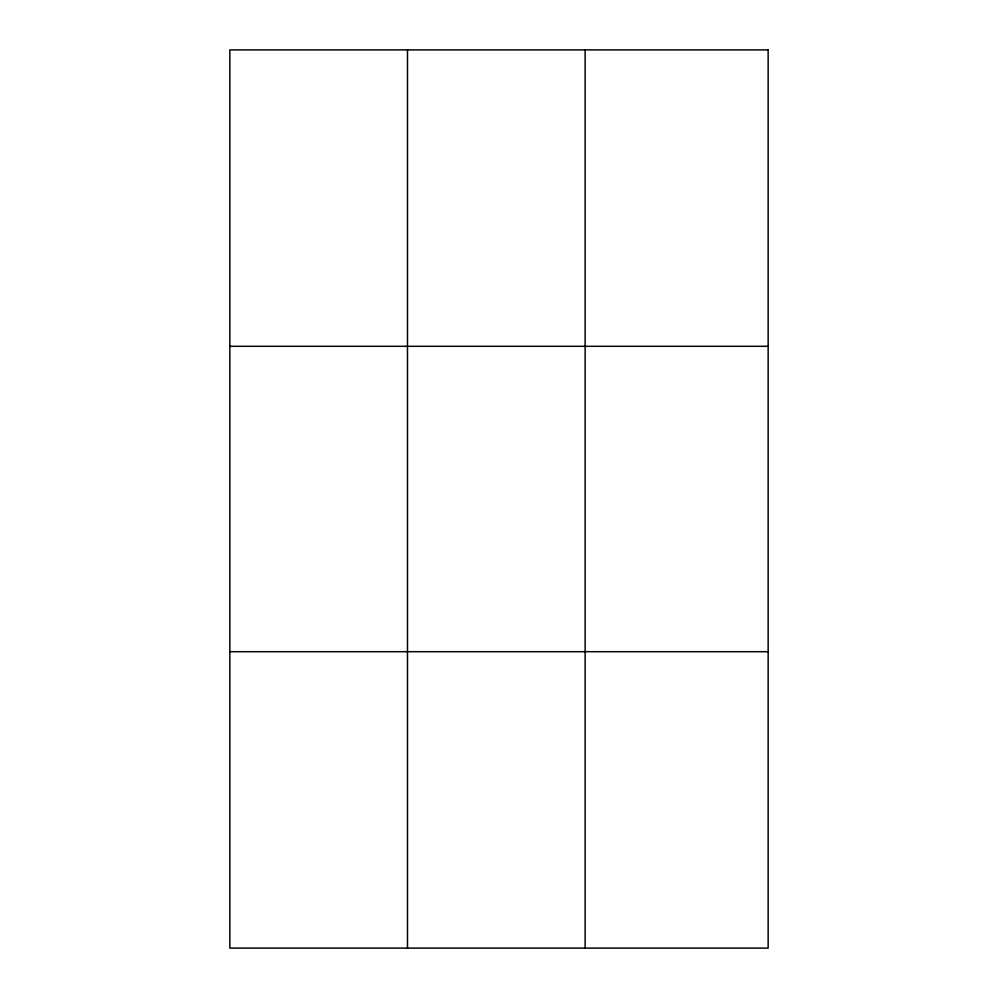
<?xml version="1.0" encoding="UTF-8"?>
<svg xmlns="http://www.w3.org/2000/svg" width="998" height="998" viewBox="0 0 998 998"><rect width="100%" height="100%" fill="white"/><g stroke="black" fill="none" stroke-linecap="round" stroke-linejoin="round"><path stroke-width="1.5" d="M407.483 948.1L407.483 49.9M585.127 948.1L585.127 49.9M229.852 346.306L768.148 346.306M229.852 651.694L768.148 651.694M768.148 49.9L768.148 948.1L229.852 948.1L229.852 49.9L768.148 49.9"/></g></svg>
